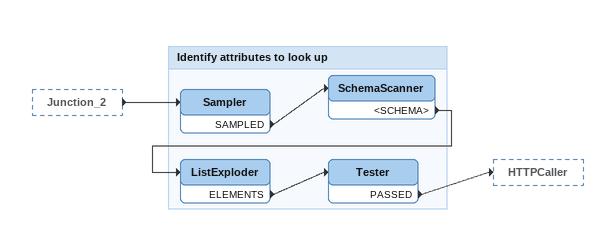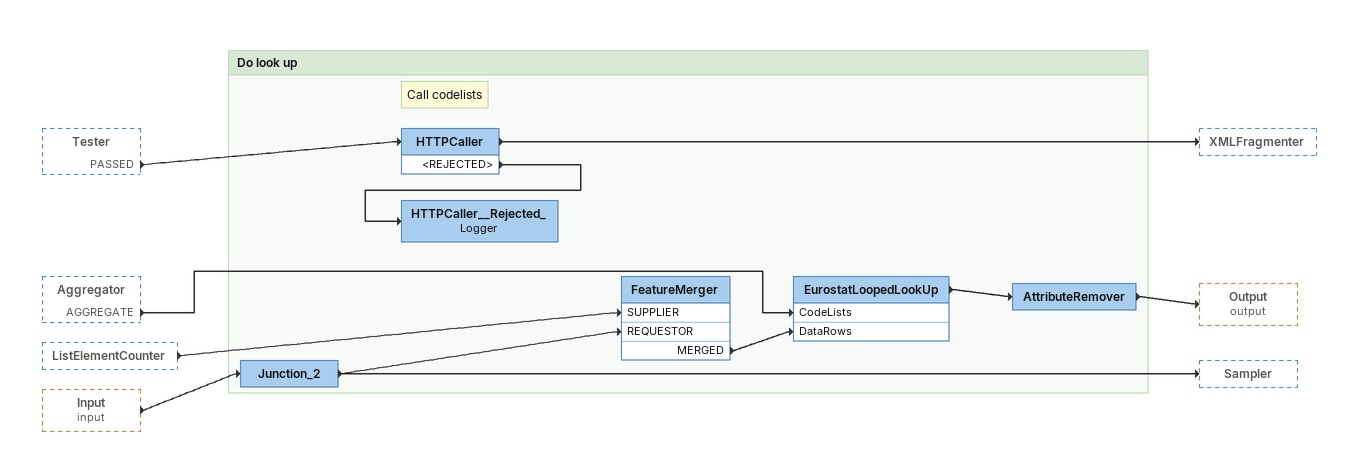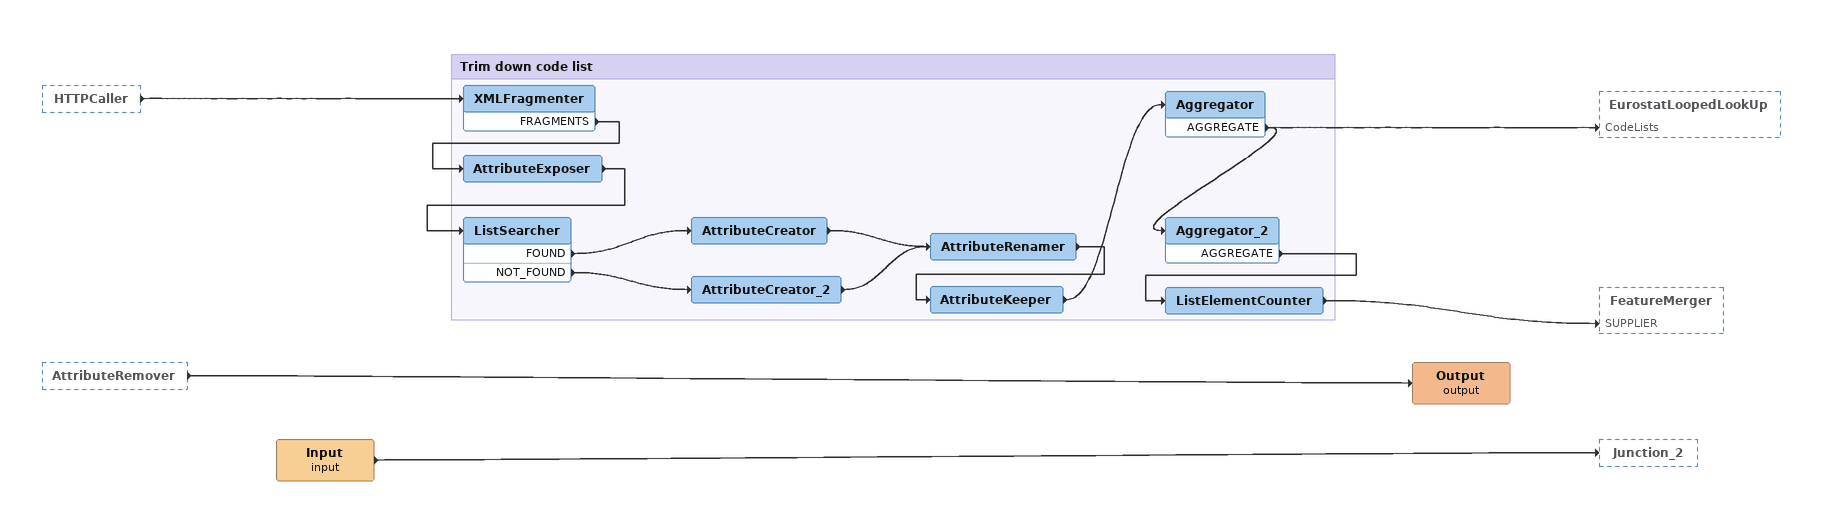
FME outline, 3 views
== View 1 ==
Junction_2 [outside]
    -> Sampler

Bookmark: Identify attributes to look up
Sampler
    SAMPLED -> SchemaScanner
SchemaScanner
    <SCHEMA> -> ListExploder
ListExploder
    ELEMENTS -> Tester
Tester
    PASSED -> HTTPCaller

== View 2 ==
Tester [outside]
    PASSED -> HTTPCaller
Aggregator [outside]
    AGGREGATE -> EurostatLoopedLookUp [CodeLists]
ListElementCounter [outside]
    -> FeatureMerger [SUPPLIER]
Input (input) [outside]
    -> Junction_2

Bookmark: Do look up
Junction_2
    -> Sampler
    -> FeatureMerger [REQUESTOR]
Note: Call codelists
HTTPCaller
    -> XMLFragmenter
    <REJECTED> -> HTTPCaller__Rejected_
FeatureMerger
    MERGED -> EurostatLoopedLookUp [DataRows]
EurostatLoopedLookUp
    -> AttributeRemover
AttributeRemover
    -> Output (output)
HTTPCaller__Rejected_: Logger

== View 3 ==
HTTPCaller [outside]
    -> XMLFragmenter
AttributeRemover [outside]
    -> Output (output)
Input (input)
    -> Junction_2
Output (output)

Bookmark: Trim down code list
XMLFragmenter
    FRAGMENTS -> AttributeExposer
AttributeExposer
    -> ListSearcher
ListSearcher
    FOUND -> AttributeCreator
    NOT_FOUND -> AttributeCreator_2
AttributeCreator
    -> AttributeRenamer
AttributeCreator_2
    -> AttributeRenamer
AttributeRenamer
    -> AttributeKeeper
AttributeKeeper
    -> Aggregator
Aggregator
    AGGREGATE -> EurostatLoopedLookUp [CodeLists]
    AGGREGATE -> Aggregator_2
Aggregator_2
    AGGREGATE -> ListElementCounter
ListElementCounter
    -> FeatureMerger [SUPPLIER]
